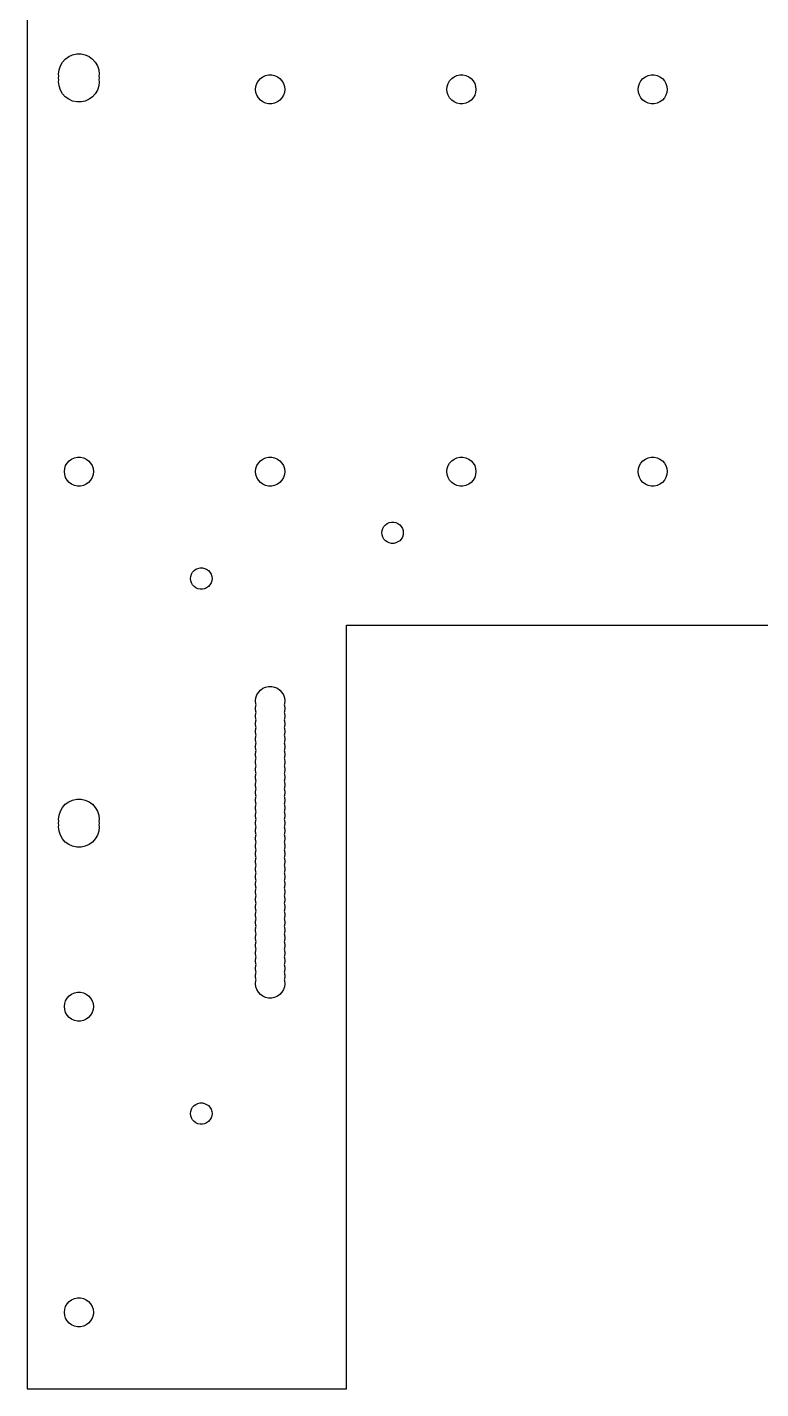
# Model space of a CAD drawing. Header units: metres. Extents: x 28 to 412, y 30 to 380.
# Drawn here: x 28.2 to 124.1, y 30 to 208.1 of the extents above; entities that cross this region are included whole.
import ezdxf

# ---------------------------------------------------------------- set-up
doc = ezdxf.new("R2010")
doc.units = ezdxf.units.M

msp = doc.modelspace()

# ---------------------------------------------------------------- linework, layer by layer
for p, q in [((28.25, 380), (28.25, 30)), ((32.4079, 202.551), (32.5791, 203.078)), ((32.5791, 203.078), (32.8561, 203.558)), ((32.8561, 203.558), (33.2268, 203.969)), ((33.2268, 203.969), (33.675, 204.295)), ((33.675, 204.295), (34.1811, 204.52)), ((34.1811, 204.52), (34.723, 204.635)), ((34.723, 204.635), (35.277, 204.635)), ((35.277, 204.635), (35.8189, 204.52)), ((35.8189, 204.52), (36.325, 204.295)), ((36.325, 204.295), (36.7732, 203.969)), ((36.7732, 203.969), (37.1439, 203.558)), ((37.1439, 203.558), (37.4209, 203.078)), ((37.4209, 203.078), (37.5921, 202.551)), ((32.35, 202), (32.4079, 202.551)), ((32.3763, 201.75), (32.35, 202)), ((32.35, 201.5), (32.3763, 201.75)), ((32.3763, 201.25), (32.35, 201.5)), ((37.5921, 202.551), (37.65, 202)), ((37.65, 202), (37.6237, 201.75)), ((37.6237, 201.75), (37.65, 201.5)), ((37.65, 201.5), (37.6237, 201.25)), ((58.4629, 201.117), (58.7287, 201.412)), ((58.7287, 201.412), (59.05, 201.645)), ((59.05, 201.645), (59.4129, 201.807)), ((59.4129, 201.807), (59.8014, 201.89)), ((59.8014, 201.89), (60.1986, 201.89)), ((60.1986, 201.89), (60.5871, 201.807)), ((60.5871, 201.807), (60.95, 201.645)), ((60.95, 201.645), (61.2713, 201.412)), ((61.2713, 201.412), (61.5371, 201.117)), ((83.4629, 201.117), (83.7287, 201.412)), ((83.7287, 201.412), (84.05, 201.645)), ((84.05, 201.645), (84.4129, 201.807)), ((84.4129, 201.807), (84.8014, 201.89)), ((84.8014, 201.89), (85.1986, 201.89)), ((85.1986, 201.89), (85.5871, 201.807)), ((85.5871, 201.807), (85.95, 201.645)), ((85.95, 201.645), (86.2713, 201.412)), ((86.2713, 201.412), (86.5371, 201.117)), ((108.463, 201.117), (108.729, 201.412)), ((108.729, 201.412), (109.05, 201.645)), ((109.05, 201.645), (109.413, 201.807)), ((109.413, 201.807), (109.801, 201.89)), ((109.801, 201.89), (110.199, 201.89)), ((110.199, 201.89), (110.587, 201.807)), ((110.587, 201.807), (110.95, 201.645)), ((110.95, 201.645), (111.271, 201.412)), ((111.271, 201.412), (111.537, 201.117)), ((32.35, 201), (32.3763, 201.25)), ((32.4079, 200.449), (32.35, 201)), ((32.5791, 199.922), (32.4079, 200.449)), ((32.8561, 199.442), (32.5791, 199.922)), ((37.4209, 199.922), (37.1439, 199.442)), ((37.5921, 200.449), (37.4209, 199.922)), ((37.65, 201), (37.5921, 200.449)), ((37.6237, 201.25), (37.65, 201)), ((58.1, 200), (58.1415, 200.395)), ((58.1415, 199.605), (58.1, 200)), ((58.1415, 200.395), (58.2643, 200.773)), ((58.2643, 199.227), (58.1415, 199.605)), ((58.2643, 200.773), (58.4629, 201.117)), ((61.5371, 201.117), (61.7357, 200.773)), ((61.7357, 200.773), (61.8585, 200.395)), ((61.8585, 199.605), (61.7357, 199.227)), ((61.8585, 200.395), (61.9, 200)), ((61.9, 200), (61.8585, 199.605)), ((83.1, 200), (83.1415, 200.395)), ((83.1415, 199.605), (83.1, 200)), ((83.1415, 200.395), (83.2643, 200.773)), ((83.2643, 199.227), (83.1415, 199.605)), ((83.2643, 200.773), (83.4629, 201.117)), ((86.5371, 201.117), (86.7357, 200.773)), ((86.7357, 200.773), (86.8585, 200.395)), ((86.8585, 199.605), (86.7357, 199.227)), ((86.8585, 200.395), (86.9, 200)), ((86.9, 200), (86.8585, 199.605)), ((108.1, 200), (108.142, 200.395)), ((108.142, 199.605), (108.1, 200)), ((108.142, 200.395), (108.264, 200.773)), ((108.264, 199.227), (108.142, 199.605)), ((108.264, 200.773), (108.463, 201.117)), ((111.537, 201.117), (111.736, 200.773)), ((111.736, 200.773), (111.858, 200.395)), ((111.858, 199.605), (111.736, 199.227)), ((111.858, 200.395), (111.9, 200)), ((111.9, 200), (111.858, 199.605)), ((33.2268, 199.031), (32.8561, 199.442)), ((33.675, 198.705), (33.2268, 199.031)), ((34.1811, 198.48), (33.675, 198.705)), ((34.723, 198.365), (34.1811, 198.48)), ((35.277, 198.365), (34.723, 198.365)), ((35.8189, 198.48), (35.277, 198.365)), ((36.325, 198.705), (35.8189, 198.48)), ((36.7732, 199.031), (36.325, 198.705)), ((37.1439, 199.442), (36.7732, 199.031)), ((58.4629, 198.883), (58.2643, 199.227)), ((58.7287, 198.588), (58.4629, 198.883)), ((59.05, 198.355), (58.7287, 198.588)), ((59.4129, 198.193), (59.05, 198.355)), ((59.8014, 198.11), (59.4129, 198.193)), ((60.1986, 198.11), (59.8014, 198.11)), ((60.5871, 198.193), (60.1986, 198.11)), ((60.95, 198.355), (60.5871, 198.193)), ((61.2713, 198.588), (60.95, 198.355)), ((61.5371, 198.883), (61.2713, 198.588)), ((61.7357, 199.227), (61.5371, 198.883)), ((83.4629, 198.883), (83.2643, 199.227)), ((83.7287, 198.588), (83.4629, 198.883)), ((84.05, 198.355), (83.7287, 198.588)), ((84.4129, 198.193), (84.05, 198.355)), ((84.8014, 198.11), (84.4129, 198.193)), ((85.1986, 198.11), (84.8014, 198.11)), ((85.5871, 198.193), (85.1986, 198.11)), ((85.95, 198.355), (85.5871, 198.193)), ((86.2713, 198.588), (85.95, 198.355)), ((86.5371, 198.883), (86.2713, 198.588)), ((86.7357, 199.227), (86.5371, 198.883)), ((108.463, 198.883), (108.264, 199.227)), ((108.729, 198.588), (108.463, 198.883)), ((109.05, 198.355), (108.729, 198.588)), ((109.413, 198.193), (109.05, 198.355)), ((109.801, 198.11), (109.413, 198.193)), ((110.199, 198.11), (109.801, 198.11)), ((110.587, 198.193), (110.199, 198.11)), ((110.95, 198.355), (110.587, 198.193)), ((111.271, 198.588), (110.95, 198.355)), ((111.537, 198.883), (111.271, 198.588)), ((111.736, 199.227), (111.537, 198.883)), ((33.7287, 151.412), (34.05, 151.645)), ((34.05, 151.645), (34.4129, 151.807)), ((34.4129, 151.807), (34.8014, 151.89)), ((34.8014, 151.89), (35.1986, 151.89)), ((35.1986, 151.89), (35.5871, 151.807)), ((35.5871, 151.807), (35.95, 151.645)), ((35.95, 151.645), (36.2713, 151.412)), ((58.7287, 151.412), (59.05, 151.645)), ((59.05, 151.645), (59.4129, 151.807)), ((59.4129, 151.807), (59.8014, 151.89)), ((59.8014, 151.89), (60.1986, 151.89)), ((60.1986, 151.89), (60.5871, 151.807)), ((60.5871, 151.807), (60.95, 151.645)), ((60.95, 151.645), (61.2713, 151.412)), ((83.7287, 151.412), (84.05, 151.645)), ((84.05, 151.645), (84.4129, 151.807)), ((84.4129, 151.807), (84.8014, 151.89)), ((84.8014, 151.89), (85.1986, 151.89)), ((85.1986, 151.89), (85.5871, 151.807)), ((85.5871, 151.807), (85.95, 151.645)), ((85.95, 151.645), (86.2713, 151.412)), ((108.729, 151.412), (109.05, 151.645)), ((109.05, 151.645), (109.413, 151.807)), ((109.413, 151.807), (109.801, 151.89)), ((109.801, 151.89), (110.199, 151.89)), ((110.199, 151.89), (110.587, 151.807)), ((110.587, 151.807), (110.95, 151.645)), ((110.95, 151.645), (111.271, 151.412)), ((33.1, 150), (33.1415, 150.395)), ((33.1415, 149.605), (33.1, 150)), ((33.1415, 150.395), (33.2643, 150.773)), ((33.2643, 150.773), (33.4629, 151.117)), ((33.4629, 151.117), (33.7287, 151.412)), ((36.2713, 151.412), (36.5371, 151.117)), ((36.5371, 151.117), (36.7357, 150.773)), ((36.7357, 150.773), (36.8585, 150.395)), ((36.8585, 150.395), (36.9, 150)), ((36.9, 150), (36.8585, 149.605)), ((58.1, 150), (58.1415, 150.395)), ((58.1415, 149.605), (58.1, 150)), ((58.1415, 150.395), (58.2643, 150.773)), ((58.2643, 150.773), (58.4629, 151.117)), ((58.4629, 151.117), (58.7287, 151.412)), ((61.2713, 151.412), (61.5371, 151.117)), ((61.5371, 151.117), (61.7357, 150.773)), ((61.7357, 150.773), (61.8585, 150.395)), ((61.8585, 150.395), (61.9, 150)), ((61.9, 150), (61.8585, 149.605)), ((83.1, 150), (83.1415, 150.395)), ((83.1415, 149.605), (83.1, 150)), ((83.1415, 150.395), (83.2643, 150.773)), ((83.2643, 150.773), (83.4629, 151.117)), ((83.4629, 151.117), (83.7287, 151.412)), ((86.2713, 151.412), (86.5371, 151.117)), ((86.5371, 151.117), (86.7357, 150.773)), ((86.7357, 150.773), (86.8585, 150.395)), ((86.8585, 150.395), (86.9, 150)), ((86.9, 150), (86.8585, 149.605)), ((108.1, 150), (108.142, 150.395)), ((108.142, 149.605), (108.1, 150)), ((108.142, 150.395), (108.264, 150.773)), ((108.264, 150.773), (108.463, 151.117)), ((108.463, 151.117), (108.729, 151.412)), ((111.271, 151.412), (111.537, 151.117)), ((111.537, 151.117), (111.736, 150.773)), ((111.736, 150.773), (111.858, 150.395)), ((111.858, 150.395), (111.9, 150)), ((111.9, 150), (111.858, 149.605)), ((33.2643, 149.227), (33.1415, 149.605)), ((33.4629, 148.883), (33.2643, 149.227)), ((33.7287, 148.588), (33.4629, 148.883)), ((34.05, 148.355), (33.7287, 148.588)), ((34.4129, 148.193), (34.05, 148.355)), ((34.8014, 148.11), (34.4129, 148.193)), ((35.1986, 148.11), (34.8014, 148.11)), ((35.5871, 148.193), (35.1986, 148.11)), ((35.95, 148.355), (35.5871, 148.193)), ((36.2713, 148.588), (35.95, 148.355)), ((36.5371, 148.883), (36.2713, 148.588)), ((36.7357, 149.227), (36.5371, 148.883)), ((36.8585, 149.605), (36.7357, 149.227)), ((58.2643, 149.227), (58.1415, 149.605)), ((58.4629, 148.883), (58.2643, 149.227)), ((58.7287, 148.588), (58.4629, 148.883)), ((59.05, 148.355), (58.7287, 148.588)), ((59.4129, 148.193), (59.05, 148.355)), ((59.8014, 148.11), (59.4129, 148.193)), ((60.1986, 148.11), (59.8014, 148.11)), ((60.5871, 148.193), (60.1986, 148.11)), ((60.95, 148.355), (60.5871, 148.193)), ((61.2713, 148.588), (60.95, 148.355)), ((61.5371, 148.883), (61.2713, 148.588)), ((61.7357, 149.227), (61.5371, 148.883)), ((61.8585, 149.605), (61.7357, 149.227)), ((83.2643, 149.227), (83.1415, 149.605)), ((83.4629, 148.883), (83.2643, 149.227)), ((83.7287, 148.588), (83.4629, 148.883)), ((84.05, 148.355), (83.7287, 148.588)), ((84.4129, 148.193), (84.05, 148.355)), ((84.8014, 148.11), (84.4129, 148.193)), ((85.1986, 148.11), (84.8014, 148.11)), ((85.5871, 148.193), (85.1986, 148.11)), ((85.95, 148.355), (85.5871, 148.193)), ((86.2713, 148.588), (85.95, 148.355)), ((86.5371, 148.883), (86.2713, 148.588)), ((86.7357, 149.227), (86.5371, 148.883)), ((86.8585, 149.605), (86.7357, 149.227)), ((108.264, 149.227), (108.142, 149.605)), ((108.463, 148.883), (108.264, 149.227)), ((108.729, 148.588), (108.463, 148.883)), ((109.05, 148.355), (108.729, 148.588)), ((109.413, 148.193), (109.05, 148.355)), ((109.801, 148.11), (109.413, 148.193)), ((110.199, 148.11), (109.801, 148.11)), ((110.587, 148.193), (110.199, 148.11)), ((110.95, 148.355), (110.587, 148.193)), ((111.271, 148.588), (110.95, 148.355)), ((111.537, 148.883), (111.271, 148.588)), ((111.736, 149.227), (111.537, 148.883)), ((111.858, 149.605), (111.736, 149.227)), ((74.6306, 142.291), (74.721, 142.569)), ((74.721, 142.569), (74.8674, 142.823)), ((74.8674, 142.823), (75.0632, 143.04)), ((75.0632, 143.04), (75.3, 143.212)), ((75.3, 143.212), (75.5674, 143.331)), ((75.5674, 143.331), (75.8537, 143.392)), ((75.8537, 143.392), (76.1463, 143.392)), ((76.1463, 143.392), (76.4326, 143.331)), ((76.4326, 143.331), (76.7, 143.212)), ((76.7, 143.212), (76.9368, 143.04)), ((76.9368, 143.04), (77.1326, 142.823)), ((77.1326, 142.823), (77.279, 142.569)), ((77.279, 142.569), (77.3694, 142.291)), ((74.6, 142), (74.6306, 142.291)), ((74.6306, 141.709), (74.6, 142)), ((74.721, 141.431), (74.6306, 141.709)), ((74.8674, 141.177), (74.721, 141.431)), ((75.0632, 140.96), (74.8674, 141.177)), ((75.3, 140.788), (75.0632, 140.96)), ((75.5674, 140.669), (75.3, 140.788)), ((76.7, 140.788), (76.4326, 140.669)), ((76.9368, 140.96), (76.7, 140.788)), ((77.1326, 141.177), (76.9368, 140.96)), ((77.279, 141.431), (77.1326, 141.177)), ((77.3694, 141.709), (77.279, 141.431)), ((77.3694, 142.291), (77.4, 142)), ((77.4, 142), (77.3694, 141.709)), ((75.8537, 140.608), (75.5674, 140.669)), ((76.1463, 140.608), (75.8537, 140.608)), ((76.4326, 140.669), (76.1463, 140.608)), ((50.0632, 137.04), (50.3, 137.212)), ((50.3, 137.212), (50.5674, 137.331)), ((50.5674, 137.331), (50.8537, 137.392)), ((50.8537, 137.392), (51.1463, 137.392)), ((51.1463, 137.392), (51.4326, 137.331)), ((51.4326, 137.331), (51.7, 137.212)), ((51.7, 137.212), (51.9368, 137.04)), ((49.6, 136), (49.6306, 136.291)), ((49.6306, 135.709), (49.6, 136)), ((49.6306, 136.291), (49.721, 136.569)), ((49.721, 135.431), (49.6306, 135.709)), ((49.721, 136.569), (49.8674, 136.823)), ((49.8674, 135.177), (49.721, 135.431)), ((49.8674, 136.823), (50.0632, 137.04)), ((51.9368, 137.04), (52.1326, 136.823)), ((52.1326, 136.823), (52.279, 136.569)), ((52.279, 135.431), (52.1326, 135.177)), ((52.279, 136.569), (52.3694, 136.291)), ((52.3694, 135.709), (52.279, 135.431)), ((52.3694, 136.291), (52.4, 136)), ((52.4, 136), (52.3694, 135.709)), ((50.0632, 134.96), (49.8674, 135.177)), ((50.3, 134.788), (50.0632, 134.96)), ((50.5674, 134.669), (50.3, 134.788)), ((50.8537, 134.608), (50.5674, 134.669)), ((51.1463, 134.608), (50.8537, 134.608)), ((51.4326, 134.669), (51.1463, 134.608)), ((51.7, 134.788), (51.4326, 134.669)), ((51.9368, 134.96), (51.7, 134.788)), ((52.1326, 135.177), (51.9368, 134.96)), ((70, 129.9), (154, 129.9)), ((70, 30), (70, 129.9)), ((58.4629, 121.117), (58.7287, 121.412)), ((58.7287, 121.412), (59.05, 121.645)), ((59.05, 121.645), (59.4129, 121.807)), ((59.4129, 121.807), (59.8014, 121.89)), ((59.8014, 121.89), (60.1986, 121.89)), ((60.1986, 121.89), (60.5871, 121.807)), ((60.5871, 121.807), (60.95, 121.645)), ((60.95, 121.645), (61.2713, 121.412)), ((61.2713, 121.412), (61.5371, 121.117)), ((58.1, 120), (58.1415, 120.395)), ((58.1415, 119.605), (58.1, 120)), ((58.1, 119), (58.1415, 119.395)), ((58.1415, 120.395), (58.2643, 120.773)), ((58.1756, 119.5), (58.1415, 119.605)), ((58.1415, 119.395), (58.1756, 119.5)), ((58.2643, 120.773), (58.4629, 121.117)), ((61.5371, 121.117), (61.7357, 120.773)), ((61.7357, 120.773), (61.8585, 120.395)), ((61.8585, 119.605), (61.8244, 119.5)), ((61.8244, 119.5), (61.8585, 119.395)), ((61.8585, 120.395), (61.9, 120)), ((61.9, 120), (61.8585, 119.605)), ((61.8585, 119.395), (61.9, 119)), ((58.1415, 118.605), (58.1, 119)), ((58.1, 118), (58.1415, 118.395)), ((58.1415, 117.605), (58.1, 118)), ((58.1756, 118.5), (58.1415, 118.605)), ((58.1415, 118.395), (58.1756, 118.5)), ((58.1756, 117.5), (58.1415, 117.605)), ((61.8585, 118.605), (61.8244, 118.5)), ((61.8244, 118.5), (61.8585, 118.395)), ((61.8585, 117.605), (61.8244, 117.5)), ((61.9, 119), (61.8585, 118.605)), ((61.8585, 118.395), (61.9, 118)), ((61.9, 118), (61.8585, 117.605)), ((58.1, 117), (58.1415, 117.395)), ((58.1415, 116.605), (58.1, 117)), ((58.1, 116), (58.1415, 116.395)), ((58.1415, 115.605), (58.1, 116)), ((58.1415, 117.395), (58.1756, 117.5)), ((58.1756, 116.5), (58.1415, 116.605)), ((58.1415, 116.395), (58.1756, 116.5)), ((61.8244, 117.5), (61.8585, 117.395)), ((61.8585, 116.605), (61.8244, 116.5)), ((61.8244, 116.5), (61.8585, 116.395)), ((61.8585, 117.395), (61.9, 117)), ((61.9, 117), (61.8585, 116.605)), ((61.8585, 116.395), (61.9, 116)), ((61.9, 116), (61.8585, 115.605)), ((58.1, 115), (58.1415, 115.395)), ((58.1415, 114.605), (58.1, 115)), ((58.1, 114), (58.1415, 114.395)), ((58.1756, 115.5), (58.1415, 115.605)), ((58.1415, 115.395), (58.1756, 115.5)), ((58.1756, 114.5), (58.1415, 114.605)), ((58.1415, 114.395), (58.1756, 114.5)), ((61.8585, 115.605), (61.8244, 115.5)), ((61.8244, 115.5), (61.8585, 115.395)), ((61.8585, 114.605), (61.8244, 114.5)), ((61.8244, 114.5), (61.8585, 114.395)), ((61.8585, 115.395), (61.9, 115)), ((61.9, 115), (61.8585, 114.605)), ((61.8585, 114.395), (61.9, 114)), ((58.1415, 113.605), (58.1, 114)), ((58.1, 113), (58.1415, 113.395)), ((58.1415, 112.605), (58.1, 113)), ((58.1, 112), (58.1415, 112.395)), ((58.1756, 113.5), (58.1415, 113.605)), ((58.1415, 113.395), (58.1756, 113.5)), ((58.1756, 112.5), (58.1415, 112.605)), ((58.1415, 112.395), (58.1756, 112.5)), ((61.8585, 113.605), (61.8244, 113.5)), ((61.8244, 113.5), (61.8585, 113.395)), ((61.8585, 112.605), (61.8244, 112.5)), ((61.8244, 112.5), (61.8585, 112.395)), ((61.9, 114), (61.8585, 113.605)), ((61.8585, 113.395), (61.9, 113)), ((61.9, 113), (61.8585, 112.605)), ((61.8585, 112.395), (61.9, 112)), ((58.1415, 111.605), (58.1, 112)), ((58.1, 111), (58.1415, 111.395)), ((58.1415, 110.605), (58.1, 111)), ((58.1756, 111.5), (58.1415, 111.605)), ((58.1415, 111.395), (58.1756, 111.5)), ((58.1756, 110.5), (58.1415, 110.605)), ((58.1415, 110.395), (58.1756, 110.5)), ((61.8585, 111.605), (61.8244, 111.5)), ((61.8244, 111.5), (61.8585, 111.395)), ((61.8585, 110.605), (61.8244, 110.5)), ((61.8244, 110.5), (61.8585, 110.395)), ((61.9, 112), (61.8585, 111.605)), ((61.8585, 111.395), (61.9, 111)), ((61.9, 111), (61.8585, 110.605)), ((58.1, 110), (58.1415, 110.395)), ((58.1415, 109.605), (58.1, 110)), ((58.1, 109), (58.1415, 109.395)), ((58.1415, 108.605), (58.1, 109)), ((58.1756, 109.5), (58.1415, 109.605)), ((58.1415, 109.395), (58.1756, 109.5)), ((61.8585, 109.605), (61.8244, 109.5)), ((61.8244, 109.5), (61.8585, 109.395)), ((61.8585, 110.395), (61.9, 110)), ((61.9, 110), (61.8585, 109.605)), ((61.8585, 109.395), (61.9, 109)), ((61.9, 109), (61.8585, 108.605)), ((33.675, 106.795), (34.1811, 107.02)), ((34.1811, 107.02), (34.723, 107.135)), ((34.723, 107.135), (35.277, 107.135)), ((35.277, 107.135), (35.8189, 107.02)), ((35.8189, 107.02), (36.325, 106.795)), ((58.1, 108), (58.1415, 108.395)), ((58.1415, 107.605), (58.1, 108)), ((58.1, 107), (58.1415, 107.395)), ((58.1415, 106.605), (58.1, 107)), ((58.1756, 108.5), (58.1415, 108.605)), ((58.1415, 108.395), (58.1756, 108.5)), ((58.1756, 107.5), (58.1415, 107.605)), ((58.1415, 107.395), (58.1756, 107.5)), ((61.8585, 108.605), (61.8244, 108.5)), ((61.8244, 108.5), (61.8585, 108.395)), ((61.8585, 107.605), (61.8244, 107.5)), ((61.8244, 107.5), (61.8585, 107.395)), ((61.8585, 108.395), (61.9, 108)), ((61.9, 108), (61.8585, 107.605)), ((61.8585, 107.395), (61.9, 107)), ((61.9, 107), (61.8585, 106.605)), ((32.4079, 105.051), (32.5791, 105.578)), ((32.5791, 105.578), (32.8561, 106.058)), ((32.8561, 106.058), (33.2268, 106.469)), ((33.2268, 106.469), (33.675, 106.795)), ((36.325, 106.795), (36.7732, 106.469)), ((36.7732, 106.469), (37.1439, 106.058)), ((37.1439, 106.058), (37.4209, 105.578)), ((37.4209, 105.578), (37.5921, 105.051)), ((58.1, 106), (58.1415, 106.395)), ((58.1415, 105.605), (58.1, 106)), ((58.1, 105), (58.1415, 105.395)), ((58.1756, 106.5), (58.1415, 106.605)), ((58.1415, 106.395), (58.1756, 106.5)), ((58.1756, 105.5), (58.1415, 105.605)), ((58.1415, 105.395), (58.1756, 105.5)), ((61.8585, 106.605), (61.8244, 106.5)), ((61.8244, 106.5), (61.8585, 106.395)), ((61.8585, 105.605), (61.8244, 105.5)), ((61.8244, 105.5), (61.8585, 105.395)), ((61.8585, 106.395), (61.9, 106)), ((61.9, 106), (61.8585, 105.605)), ((61.8585, 105.395), (61.9, 105)), ((32.35, 104.5), (32.4079, 105.051)), ((32.3763, 104.25), (32.35, 104.5)), ((32.35, 104), (32.3763, 104.25)), ((32.3763, 103.75), (32.35, 104)), ((32.35, 103.5), (32.3763, 103.75)), ((32.4079, 102.949), (32.35, 103.5)), ((37.5921, 105.051), (37.65, 104.5)), ((37.65, 103.5), (37.5921, 102.949)), ((37.65, 104.5), (37.6237, 104.25)), ((37.6237, 104.25), (37.65, 104)), ((37.65, 104), (37.6237, 103.75)), ((37.6237, 103.75), (37.65, 103.5)), ((58.1415, 104.605), (58.1, 105)), ((58.1, 104), (58.1415, 104.395)), ((58.1415, 103.605), (58.1, 104)), ((58.1, 103), (58.1415, 103.395)), ((58.1756, 104.5), (58.1415, 104.605)), ((58.1415, 104.395), (58.1756, 104.5)), ((58.1756, 103.5), (58.1415, 103.605)), ((58.1415, 103.395), (58.1756, 103.5)), ((61.8585, 104.605), (61.8244, 104.5)), ((61.8244, 104.5), (61.8585, 104.395)), ((61.8585, 103.605), (61.8244, 103.5)), ((61.8244, 103.5), (61.8585, 103.395)), ((61.9, 105), (61.8585, 104.605)), ((61.8585, 104.395), (61.9, 104)), ((61.9, 104), (61.8585, 103.605)), ((61.8585, 103.395), (61.9, 103)), ((32.5791, 102.422), (32.4079, 102.949)), ((32.8561, 101.942), (32.5791, 102.422)), ((33.2268, 101.531), (32.8561, 101.942)), ((37.1439, 101.942), (36.7732, 101.531)), ((37.4209, 102.422), (37.1439, 101.942)), ((37.5921, 102.949), (37.4209, 102.422)), ((58.1415, 102.605), (58.1, 103)), ((58.1, 102), (58.1415, 102.395)), ((58.1415, 101.605), (58.1, 102)), ((58.1756, 102.5), (58.1415, 102.605)), ((58.1415, 102.395), (58.1756, 102.5)), ((58.1756, 101.5), (58.1415, 101.605)), ((61.8585, 102.605), (61.8244, 102.5)), ((61.8244, 102.5), (61.8585, 102.395)), ((61.8585, 101.605), (61.8244, 101.5)), ((61.9, 103), (61.8585, 102.605)), ((61.8585, 102.395), (61.9, 102)), ((61.9, 102), (61.8585, 101.605)), ((33.675, 101.205), (33.2268, 101.531)), ((34.1811, 100.98), (33.675, 101.205)), ((34.723, 100.865), (34.1811, 100.98)), ((35.277, 100.865), (34.723, 100.865)), ((35.8189, 100.98), (35.277, 100.865)), ((36.325, 101.205), (35.8189, 100.98)), ((36.7732, 101.531), (36.325, 101.205)), ((58.1, 101), (58.1415, 101.395)), ((58.1415, 100.605), (58.1, 101)), ((58.1, 100), (58.1415, 100.395)), ((58.1415, 99.605), (58.1, 100)), ((58.1415, 101.395), (58.1756, 101.5)), ((58.1756, 100.5), (58.1415, 100.605)), ((58.1415, 100.395), (58.1756, 100.5)), ((61.8244, 101.5), (61.8585, 101.395)), ((61.8585, 100.605), (61.8244, 100.5)), ((61.8244, 100.5), (61.8585, 100.395)), ((61.8585, 101.395), (61.9, 101)), ((61.9, 101), (61.8585, 100.605)), ((61.8585, 100.395), (61.9, 100)), ((61.9, 100), (61.8585, 99.605)), ((58.1, 99), (58.1415, 99.395)), ((58.1415, 98.605), (58.1, 99)), ((58.1, 98), (58.1415, 98.395)), ((58.1415, 97.605), (58.1, 98)), ((58.1756, 99.5), (58.1415, 99.605)), ((58.1415, 99.395), (58.1756, 99.5)), ((58.1756, 98.5), (58.1415, 98.605)), ((58.1415, 98.395), (58.1756, 98.5)), ((61.8585, 99.605), (61.8244, 99.5)), ((61.8244, 99.5), (61.8585, 99.395)), ((61.8585, 98.605), (61.8244, 98.5)), ((61.8244, 98.5), (61.8585, 98.395)), ((61.8585, 99.395), (61.9, 99)), ((61.9, 99), (61.8585, 98.605)), ((61.8585, 98.395), (61.9, 98)), ((61.9, 98), (61.8585, 97.605)), ((58.1, 97), (58.1415, 97.395)), ((58.1415, 96.605), (58.1, 97)), ((58.1, 96), (58.1415, 96.395)), ((58.1756, 97.5), (58.1415, 97.605)), ((58.1415, 97.395), (58.1756, 97.5)), ((58.1756, 96.5), (58.1415, 96.605)), ((58.1415, 96.395), (58.1756, 96.5)), ((61.8585, 97.605), (61.8244, 97.5)), ((61.8244, 97.5), (61.8585, 97.395)), ((61.8585, 96.605), (61.8244, 96.5)), ((61.8244, 96.5), (61.8585, 96.395)), ((61.8585, 97.395), (61.9, 97)), ((61.9, 97), (61.8585, 96.605)), ((61.8585, 96.395), (61.9, 96)), ((58.1415, 95.605), (58.1, 96)), ((58.1, 95), (58.1415, 95.395)), ((58.1415, 94.605), (58.1, 95)), ((58.1756, 95.5), (58.1415, 95.605)), ((58.1415, 95.395), (58.1756, 95.5)), ((58.1756, 94.5), (58.1415, 94.605)), ((58.1415, 94.395), (58.1756, 94.5)), ((61.8585, 95.605), (61.8244, 95.5)), ((61.8244, 95.5), (61.8585, 95.395)), ((61.8585, 94.605), (61.8244, 94.5)), ((61.8244, 94.5), (61.8585, 94.395)), ((61.9, 96), (61.8585, 95.605)), ((61.8585, 95.395), (61.9, 95)), ((61.9, 95), (61.8585, 94.605)), ((58.1, 94), (58.1415, 94.395)), ((58.1415, 93.605), (58.1, 94)), ((58.1, 93), (58.1415, 93.395)), ((58.1415, 92.605), (58.1, 93)), ((58.1756, 93.5), (58.1415, 93.605)), ((58.1415, 93.395), (58.1756, 93.5)), ((61.8585, 93.605), (61.8244, 93.5)), ((61.8244, 93.5), (61.8585, 93.395)), ((61.8585, 94.395), (61.9, 94)), ((61.9, 94), (61.8585, 93.605)), ((61.8585, 93.395), (61.9, 93)), ((61.9, 93), (61.8585, 92.605)), ((58.1, 92), (58.1415, 92.395)), ((58.1415, 91.605), (58.1, 92)), ((58.1, 91), (58.1415, 91.395)), ((58.1415, 90.605), (58.1, 91)), ((58.1756, 92.5), (58.1415, 92.605)), ((58.1415, 92.395), (58.1756, 92.5)), ((58.1756, 91.5), (58.1415, 91.605)), ((58.1415, 91.395), (58.1756, 91.5)), ((61.8585, 92.605), (61.8244, 92.5)), ((61.8244, 92.5), (61.8585, 92.395)), ((61.8585, 91.605), (61.8244, 91.5)), ((61.8244, 91.5), (61.8585, 91.395)), ((61.8585, 92.395), (61.9, 92)), ((61.9, 92), (61.8585, 91.605)), ((61.8585, 91.395), (61.9, 91)), ((61.9, 91), (61.8585, 90.605)), ((58.1, 90), (58.1415, 90.395)), ((58.1415, 89.605), (58.1, 90)), ((58.1, 89), (58.1415, 89.395)), ((58.1756, 90.5), (58.1415, 90.605)), ((58.1415, 90.395), (58.1756, 90.5)), ((58.1756, 89.5), (58.1415, 89.605)), ((58.1415, 89.395), (58.1756, 89.5)), ((61.8585, 90.605), (61.8244, 90.5)), ((61.8244, 90.5), (61.8585, 90.395)), ((61.8585, 89.605), (61.8244, 89.5)), ((61.8244, 89.5), (61.8585, 89.395)), ((61.8585, 90.395), (61.9, 90)), ((61.9, 90), (61.8585, 89.605)), ((61.8585, 89.395), (61.9, 89)), ((58.1415, 88.605), (58.1, 89)), ((58.1, 88), (58.1415, 88.395)), ((58.1415, 87.605), (58.1, 88)), ((58.1, 87), (58.1415, 87.395)), ((58.1756, 88.5), (58.1415, 88.605)), ((58.1415, 88.395), (58.1756, 88.5)), ((58.1756, 87.5), (58.1415, 87.605)), ((58.1415, 87.395), (58.1756, 87.5)), ((61.8585, 88.605), (61.8244, 88.5)), ((61.8244, 88.5), (61.8585, 88.395)), ((61.8585, 87.605), (61.8244, 87.5)), ((61.8244, 87.5), (61.8585, 87.395)), ((61.9, 89), (61.8585, 88.605)), ((61.8585, 88.395), (61.9, 88)), ((61.9, 88), (61.8585, 87.605)), ((61.8585, 87.395), (61.9, 87)), ((58.1415, 86.605), (58.1, 87)), ((58.1, 86), (58.1415, 86.395)), ((58.1415, 85.605), (58.1, 86)), ((58.1756, 86.5), (58.1415, 86.605)), ((58.1415, 86.395), (58.1756, 86.5)), ((58.1756, 85.5), (58.1415, 85.605)), ((61.8585, 86.605), (61.8244, 86.5)), ((61.8244, 86.5), (61.8585, 86.395)), ((61.8585, 85.605), (61.8244, 85.5)), ((61.9, 87), (61.8585, 86.605)), ((61.8585, 86.395), (61.9, 86)), ((61.9, 86), (61.8585, 85.605)), ((58.1, 85), (58.1415, 85.395)), ((58.1415, 84.605), (58.1, 85)), ((58.1, 84), (58.1415, 84.395)), ((58.1415, 83.605), (58.1, 84)), ((58.1415, 85.395), (58.1756, 85.5)), ((58.1756, 84.5), (58.1415, 84.605)), ((58.1415, 84.395), (58.1756, 84.5)), ((61.8244, 85.5), (61.8585, 85.395)), ((61.8585, 84.605), (61.8244, 84.5)), ((61.8244, 84.5), (61.8585, 84.395)), ((61.8585, 85.395), (61.9, 85)), ((61.9, 85), (61.8585, 84.605)), ((61.8585, 84.395), (61.9, 84)), ((61.9, 84), (61.8585, 83.605)), ((58.1, 83), (58.1415, 83.395)), ((58.1415, 82.605), (58.1, 83)), ((58.1756, 83.5), (58.1415, 83.605)), ((58.1415, 83.395), (58.1756, 83.5)), ((58.2643, 82.2272), (58.1415, 82.605)), ((58.4629, 81.8832), (58.2643, 82.2272)), ((61.7357, 82.2272), (61.5371, 81.8832)), ((61.8585, 82.605), (61.7357, 82.2272)), ((61.8585, 83.605), (61.8244, 83.5)), ((61.8244, 83.5), (61.8585, 83.395)), ((61.8585, 83.395), (61.9, 83)), ((61.9, 83), (61.8585, 82.605)), ((33.1, 80), (33.1415, 80.395)), ((33.1415, 80.395), (33.2643, 80.7728)), ((33.2643, 80.7728), (33.4629, 81.1168)), ((33.4629, 81.1168), (33.7287, 81.412)), ((33.7287, 81.412), (34.05, 81.6454)), ((34.05, 81.6454), (34.4129, 81.807)), ((34.4129, 81.807), (34.8014, 81.8896)), ((34.8014, 81.8896), (35.1986, 81.8896)), ((35.1986, 81.8896), (35.5871, 81.807)), ((35.5871, 81.807), (35.95, 81.6454)), ((35.95, 81.6454), (36.2713, 81.412)), ((36.2713, 81.412), (36.5371, 81.1168)), ((36.5371, 81.1168), (36.7357, 80.7728)), ((36.7357, 80.7728), (36.8585, 80.395)), ((36.8585, 80.395), (36.9, 80)), ((58.7287, 81.588), (58.4629, 81.8832)), ((59.05, 81.3546), (58.7287, 81.588)), ((59.4129, 81.193), (59.05, 81.3546)), ((59.8014, 81.1104), (59.4129, 81.193)), ((60.1986, 81.1104), (59.8014, 81.1104)), ((60.5871, 81.193), (60.1986, 81.1104)), ((60.95, 81.3546), (60.5871, 81.193)), ((61.2713, 81.588), (60.95, 81.3546)), ((61.5371, 81.8832), (61.2713, 81.588)), ((33.1415, 79.605), (33.1, 80)), ((33.2643, 79.2272), (33.1415, 79.605)), ((33.4629, 78.8832), (33.2643, 79.2272)), ((33.7287, 78.588), (33.4629, 78.8832)), ((34.05, 78.3546), (33.7287, 78.588)), ((36.2713, 78.588), (35.95, 78.3546)), ((36.5371, 78.8832), (36.2713, 78.588)), ((36.7357, 79.2272), (36.5371, 78.8832)), ((36.8585, 79.605), (36.7357, 79.2272)), ((36.9, 80), (36.8585, 79.605)), ((34.4129, 78.193), (34.05, 78.3546)), ((34.8014, 78.1104), (34.4129, 78.193)), ((35.1986, 78.1104), (34.8014, 78.1104)), ((35.5871, 78.193), (35.1986, 78.1104)), ((35.95, 78.3546), (35.5871, 78.193)), ((49.6, 66), (49.6306, 66.2911)), ((49.6306, 65.7089), (49.6, 66)), ((49.6306, 66.2911), (49.721, 66.5694)), ((49.721, 66.5694), (49.8674, 66.8229)), ((49.8674, 66.8229), (50.0632, 67.0404)), ((50.0632, 67.0404), (50.3, 67.2124)), ((50.3, 67.2124), (50.5674, 67.3315)), ((50.5674, 67.3315), (50.8537, 67.3923)), ((50.8537, 67.3923), (51.1463, 67.3923)), ((51.1463, 67.3923), (51.4326, 67.3315)), ((51.4326, 67.3315), (51.7, 67.2124)), ((51.7, 67.2124), (51.9368, 67.0404)), ((51.9368, 67.0404), (52.1326, 66.8229)), ((52.1326, 66.8229), (52.279, 66.5694)), ((52.279, 66.5694), (52.3694, 66.2911)), ((52.3694, 66.2911), (52.4, 66)), ((52.4, 66), (52.3694, 65.7089)), ((49.721, 65.4306), (49.6306, 65.7089)), ((49.8674, 65.1771), (49.721, 65.4306)), ((50.0632, 64.9596), (49.8674, 65.1771)), ((50.3, 64.7876), (50.0632, 64.9596)), ((50.5674, 64.6685), (50.3, 64.7876)), ((50.8537, 64.6077), (50.5674, 64.6685)), ((51.1463, 64.6077), (50.8537, 64.6077)), ((51.4326, 64.6685), (51.1463, 64.6077)), ((51.7, 64.7876), (51.4326, 64.6685)), ((51.9368, 64.9596), (51.7, 64.7876)), ((52.1326, 65.1771), (51.9368, 64.9596)), ((52.279, 65.4306), (52.1326, 65.1771)), ((52.3694, 65.7089), (52.279, 65.4306)), ((33.2643, 40.7728), (33.4629, 41.1168)), ((33.4629, 41.1168), (33.7287, 41.412)), ((33.7287, 41.412), (34.05, 41.6454)), ((34.05, 41.6454), (34.4129, 41.807)), ((34.4129, 41.807), (34.8014, 41.8896)), ((34.8014, 41.8896), (35.1986, 41.8896)), ((35.1986, 41.8896), (35.5871, 41.807)), ((35.5871, 41.807), (35.95, 41.6454)), ((35.95, 41.6454), (36.2713, 41.412)), ((36.2713, 41.412), (36.5371, 41.1168)), ((36.5371, 41.1168), (36.7357, 40.7728)), ((33.1, 40), (33.1415, 40.395)), ((33.1415, 39.605), (33.1, 40)), ((33.1415, 40.395), (33.2643, 40.7728)), ((33.2643, 39.2272), (33.1415, 39.605)), ((33.4629, 38.8832), (33.2643, 39.2272)), ((36.7357, 39.2272), (36.5371, 38.8832)), ((36.7357, 40.7728), (36.8585, 40.395)), ((36.8585, 39.605), (36.7357, 39.2272)), ((36.8585, 40.395), (36.9, 40)), ((36.9, 40), (36.8585, 39.605)), ((33.7287, 38.588), (33.4629, 38.8832)), ((34.05, 38.3546), (33.7287, 38.588)), ((34.4129, 38.193), (34.05, 38.3546)), ((34.8014, 38.1104), (34.4129, 38.193)), ((35.1986, 38.1104), (34.8014, 38.1104)), ((35.5871, 38.193), (35.1986, 38.1104)), ((35.95, 38.3546), (35.5871, 38.193)), ((36.2713, 38.588), (35.95, 38.3546)), ((36.5371, 38.8832), (36.2713, 38.588)), ((28.25, 30), (70, 30))]:
    msp.add_line(p, q)

doc.saveas('drawing.dxf')
